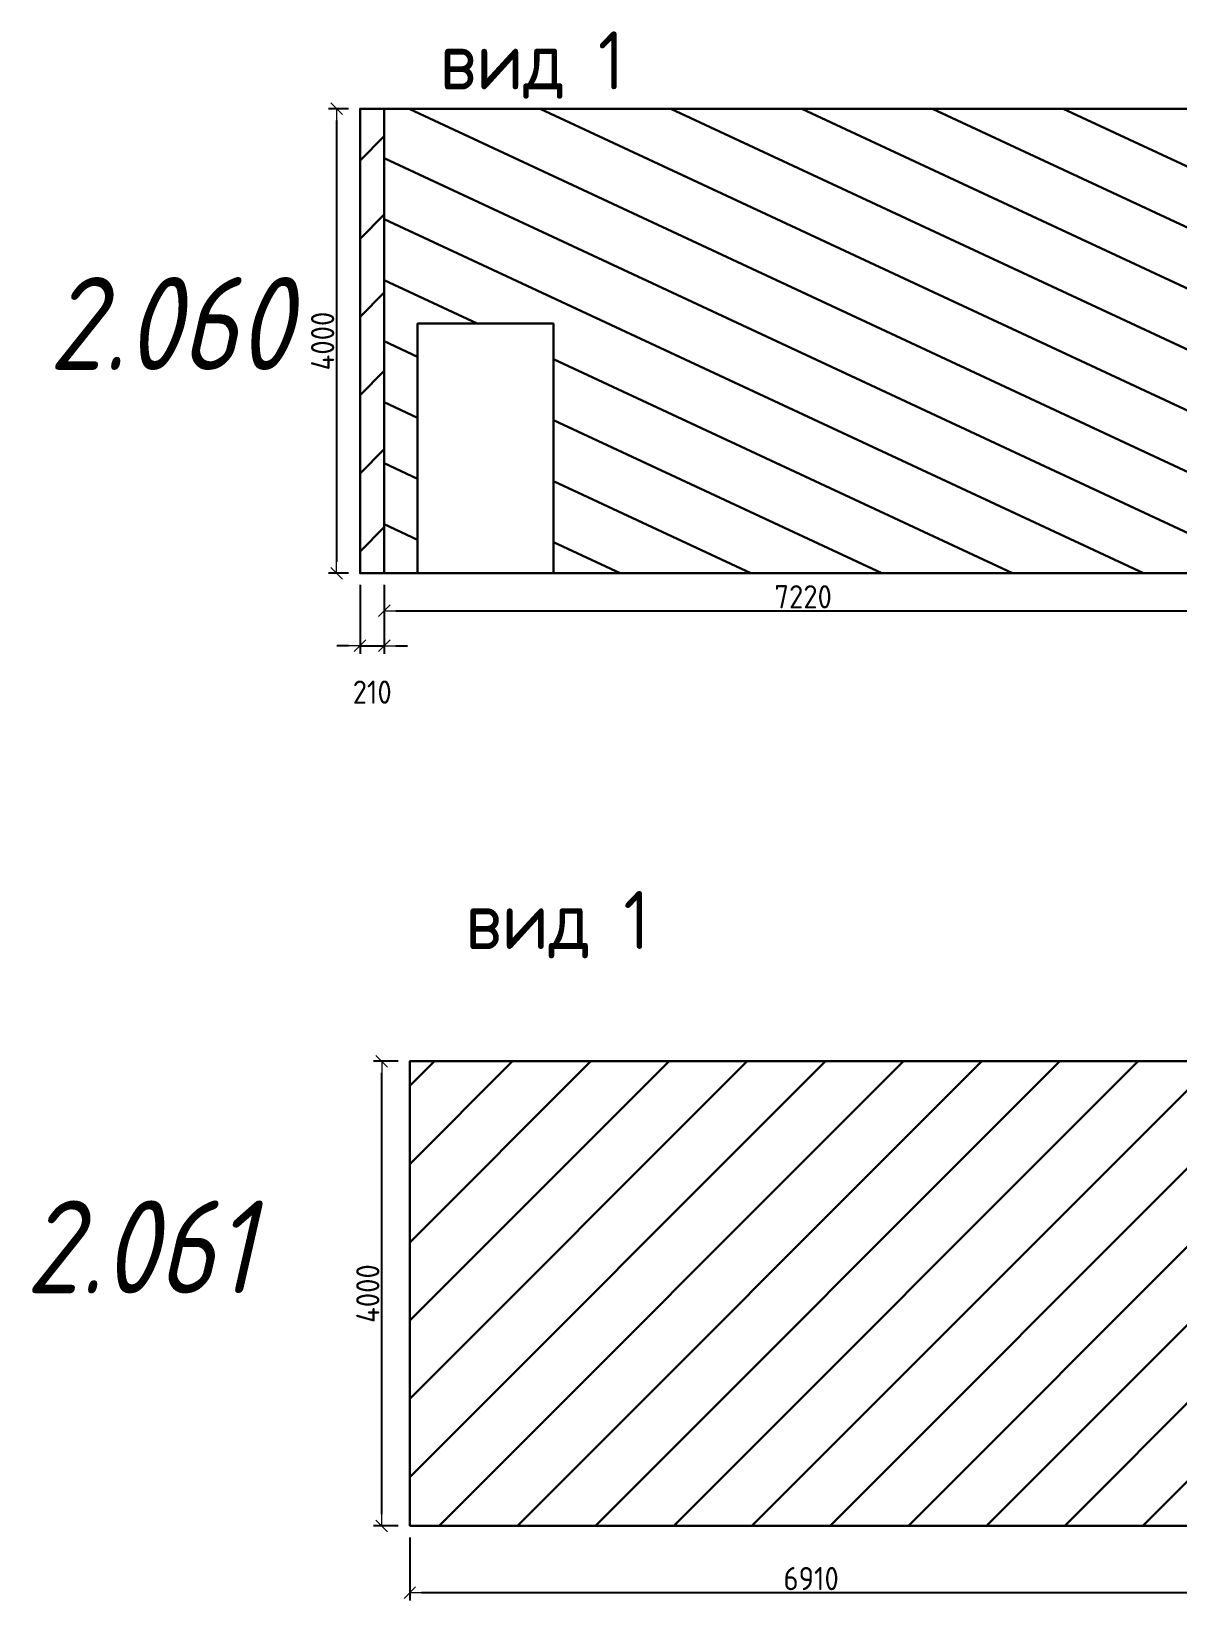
# Model space of a CAD drawing. Header units: millimetres. Extents: x -213536 to 1564669, y -45299 to 942238.
# Drawn here: x -85230 to -75356, y 126430 to 139942 of the extents above; entities that cross this region are included whole.
import ezdxf

# ---------------------------------------------------------------- set-up
doc = ezdxf.new("R2010")
doc.units = ezdxf.units.MM
for name, color, linetype, lineweight in [('Марки помещений', 7, 'Continuous', 9), ('Основные линии', 7, 'Continuous', 30), ('Размеры', 7, 'Continuous', 15)]:
    doc.layers.add(name, color=color, linetype=linetype, lineweight=lineweight)
doc.styles.add('ISOCPEUR_I_2', font='isocpeui.ttf', dxfattribs={"width": 0.85, "height": 2.3})
doc.styles.add('СПДС', font='isocpeur.ttf', dxfattribs={"width": 0.9})
doc.dimstyles.new('Размера А3', dxfattribs={"dimtxt": 200, "dimasz": 100, "dimexe": 70, "dimexo": 100, "dimgap": 20, "dimtad": 1, "dimdec": 0, "dimrnd": 10, "dimzin": 0, "dimdsep": 46, "dimtxsty": 'СПДС', "dimblk": 'ARROWHEAD_6', "dimcen": 1, "dimclrd": 256, "dimclre": 256, "dimclrt": 256, "dimazin": 0, "dimtfac": 1, "dimtdec": 0, "dimtmove": 2, "dimatfit": 3, "dimfxl": 1, "dimtolj": 1, "dimtzin": 0, "dimarcsym": 0})

# ---------------------------------------------------------------- blocks, each defined once
blk = doc.blocks.new('ARROWHEAD_6')
at = {"color": 0, "linetype": 'Continuous'}
for p, q in [((0, 0), (-1, 0)), ((-0.5, -0.5), (0.5, 0.5))]:
    blk.add_line(p, q, dxfattribs=at)
blk = doc.blocks.new('*D699')
at = {"layer": 'Defpoints', "color": 0, "lineweight": 50, "transparency": 16777216}
for p in [(-82212, 131074), (-81970, 131074), (-81970, 127074)]:
    blk.add_point(p, dxfattribs=at)
at = {"layer": 'Размеры', "lineweight": -2, "transparency": 16777216}
for p, q in [((-82070, 131074), (-82282, 131074)), ((-82212, 127174), (-82212, 130974)), ((-82070, 127074), (-82282, 127074))]:
    blk.add_line(p, q, dxfattribs=at)
at = {"layer": 'Размеры', "lineweight": -2, "transparency": 16777216, "xscale": 100, "yscale": 100, "zscale": 100}
for p, rotation in [((-82212, 131074), 90), ((-82212, 127074), 270)]:
    blk.add_blockref('ARROWHEAD_6', p, dxfattribs=dict(at, rotation=rotation))
at = {"layer": 'Размеры', "lineweight": 25, "transparency": 16777216, "insert": (-82332, 129074), "char_height": 200, "attachment_point": 5, "rotation": 90, "style": 'СПДС'}
blk.add_mtext('\\A1;4000', dxfattribs=at)
blk = doc.blocks.new('*D700')
at = {"layer": 'Defpoints', "color": 0, "lineweight": 50, "transparency": 16777216}
for p in [(-81970, 127074), (-75056, 127084), (-75056, 126500)]:
    blk.add_point(p, dxfattribs=at)
at = {"layer": 'Размеры', "lineweight": -2, "transparency": 16777216}
for p, q in [((-81970, 126974), (-81970, 126430)), ((-75056, 126984), (-75056, 126430)), ((-81870, 126500), (-75156, 126500))]:
    blk.add_line(p, q, dxfattribs=at)
at = {"layer": 'Размеры', "lineweight": -2, "transparency": 16777216, "xscale": 100, "yscale": 100, "zscale": 100, "rotation": 180}
blk.add_blockref('ARROWHEAD_6', (-81970, 126500), dxfattribs=at)
at = {"layer": 'Размеры', "lineweight": -2, "transparency": 16777216, "xscale": 100, "yscale": 100, "zscale": 100}
blk.add_blockref('ARROWHEAD_6', (-75056, 126500), dxfattribs=at)
at = {"layer": 'Размеры', "lineweight": 25, "transparency": 16777216, "insert": (-78513, 126620), "char_height": 200, "attachment_point": 5, "style": 'СПДС'}
blk.add_mtext('\\A1;6910', dxfattribs=at)
blk = doc.blocks.new('*D749')
at = {"layer": 'Defpoints', "color": 0, "lineweight": 50, "transparency": 16777216}
for p in [(-82399, 139276), (-82601, 135276), (-82399, 135276)]:
    blk.add_point(p, dxfattribs=at)
at = {"layer": 'Размеры', "lineweight": -2, "transparency": 16777216}
for p, q in [((-82499, 139276), (-82671, 139276)), ((-82601, 139176), (-82601, 135376)), ((-82499, 135276), (-82671, 135276))]:
    blk.add_line(p, q, dxfattribs=at)
at = {"layer": 'Размеры', "lineweight": -2, "transparency": 16777216, "xscale": 100, "yscale": 100, "zscale": 100}
for p, rotation in [((-82601, 139276), 90), ((-82601, 135276), 270)]:
    blk.add_blockref('ARROWHEAD_6', p, dxfattribs=dict(at, rotation=rotation))
at = {"layer": 'Размеры', "lineweight": 25, "transparency": 16777216, "insert": (-82721, 137276), "char_height": 200, "attachment_point": 5, "rotation": 90, "style": 'СПДС'}
blk.add_mtext('\\A1;4000', dxfattribs=at)
blk = doc.blocks.new('*D750')
at = {"layer": 'Defpoints', "color": 0, "lineweight": 50, "transparency": 16777216}
for p in [(-82399, 135276), (-82190, 135276), (-82190, 134653)]:
    blk.add_point(p, dxfattribs=at)
at = {"layer": 'Размеры', "lineweight": -2, "transparency": 16777216}
for p, q in [((-82399, 135176), (-82399, 134583)), ((-82190, 135176), (-82190, 134583)), ((-82499, 134653), (-82599, 134653)), ((-82399, 134653), (-82190, 134653)), ((-82090, 134653), (-81990, 134653))]:
    blk.add_line(p, q, dxfattribs=at)
at = {"layer": 'Размеры', "lineweight": -2, "transparency": 16777216, "xscale": 100, "yscale": 100, "zscale": 100}
blk.add_blockref('ARROWHEAD_6', (-82399, 134653), dxfattribs=at)
at = {"layer": 'Размеры', "lineweight": -2, "transparency": 16777216, "xscale": 100, "yscale": 100, "zscale": 100, "rotation": 180}
blk.add_blockref('ARROWHEAD_6', (-82190, 134653), dxfattribs=at)
at = {"layer": 'Размеры', "lineweight": 25, "transparency": 16777216, "insert": (-82294, 134253), "char_height": 200, "attachment_point": 5, "style": 'СПДС'}
blk.add_mtext('\\A1;210', dxfattribs=at)
blk = doc.blocks.new('*D751')
at = {"layer": 'Defpoints', "color": 0, "lineweight": 50, "transparency": 16777216}
for p in [(-82190, 135276), (-74975, 135276), (-74975, 134954)]:
    blk.add_point(p, dxfattribs=at)
at = {"layer": 'Размеры', "lineweight": -2, "transparency": 16777216}
for p, q in [((-82190, 135176), (-82190, 134884)), ((-74975, 135176), (-74975, 134884)), ((-82090, 134954), (-75075, 134954))]:
    blk.add_line(p, q, dxfattribs=at)
at = {"layer": 'Размеры', "lineweight": -2, "transparency": 16777216, "xscale": 100, "yscale": 100, "zscale": 100, "rotation": 180}
blk.add_blockref('ARROWHEAD_6', (-82190, 134954), dxfattribs=at)
at = {"layer": 'Размеры', "lineweight": -2, "transparency": 16777216, "xscale": 100, "yscale": 100, "zscale": 100}
blk.add_blockref('ARROWHEAD_6', (-74975, 134954), dxfattribs=at)
at = {"layer": 'Размеры', "lineweight": 25, "transparency": 16777216, "insert": (-78582, 135074), "char_height": 200, "attachment_point": 5, "style": 'СПДС'}
blk.add_mtext('\\A1;7220', dxfattribs=at)

msp = doc.modelspace()

# ---------------------------------------------------------------- hatches: boundary and pattern name
at = {"lineweight": 30}
h = msp.add_hatch(dxfattribs=at)
h.set_pattern_fill('ANSI31', color=2, scale=150)
h.set_pattern_definition([(45, (-42577.9, 16333.42), (-336.7596, 336.7596), [])])
h.paths.add_polyline_path([(-82189.8, 139276.4), (-82398.7, 139276.4), (-82398.7, 135276.4), (-82189.8, 135276.4)])
h.paths.add_polyline_path([(-73634.4, 138876.4), (-73994.4, 138876.4), (-73994.4, 135276.4), (-73634.4, 135276.4)])
h.paths.add_polyline_path([(-62149.8, 139276.4), (-64199.8, 139276.4), (-64199.8, 135276.4), (-62149.8, 135276.4)])
h.paths.add_polyline_path([(-61679.8, 139276.4), (-61899.8, 139276.4), (-61899.8, 135276.4), (-61679.8, 135276.4)])
h.paths.add_polyline_path([(-61899.8, 139276.4), (-62149.8, 139276.4), (-62149.8, 135276.4), (-61899.8, 135276.4)])
h.paths.add_polyline_path([(-58080.2, 139276.4), (-61679.8, 139276.4), (-61679.8, 138676.4), (-58080.2, 138676.4)])
h.paths.add_polyline_path([(-58080.2, 135976.4), (-61679.8, 135976.4), (-61679.8, 135276.4), (-58080.2, 135276.4)])
h.paths.add_polyline_path([(-57030.2, 138876.4), (-57530.2, 138876.4), (-57530.2, 135276.4), (-57030.2, 135276.4)])
h = msp.add_hatch(dxfattribs=at)
h.set_pattern_fill('ANSI31', color=4, scale=150, angle=110)
h.set_pattern_definition([(155, (-42577.9, 16333.42), (-201.272, -431.629), [])])
h.paths.add_polyline_path([(-60283.7, 138676.4), (-61679.8, 138676.4), (-61679.8, 135976.4), (-60283.7, 135976.4)])
h.paths.add_polyline_path([(-58080.2, 138676.4), (-58443.7, 138676.4), (-58443.7, 135976.4), (-58080.2, 135976.4)])
h.paths.add_polyline_path([(-74974.8, 139276.4), (-82189.8, 139276.4), (-82189.8, 135276.4), (-81902.8, 135276.4), (-81902.8, 137426.4), (-80732.8, 137426.4), (-80732.8, 135276.4), (-74974.8, 135276.4)])
h.paths.add_polyline_path([(-74524.4, 138876.4), (-74524.4, 139276.4), (-74974.8, 139276.4), (-74974.8, 135276.4), (-74524.4, 135276.4)])
h.paths.add_polyline_path([(-73994.4, 138876.4), (-74524.4, 138876.4), (-74524.4, 135276.4), (-73994.4, 135276.4)])
h.paths.add_polyline_path([(-71494.8, 139266.4), (-73634.4, 139266.4), (-73634.4, 135266.4), (-71494.8, 135266.4)])
h.paths.add_polyline_path([(-73084.5, 138478.3), (-72452.9, 138478.3), (-72452.9, 138081.9), (-73084.5, 138081.9)], flags=16)
h.paths.add_polyline_path([(-72154.4, 137376.4), (-72154.4, 135276.4), (-73334.4, 135276.4), (-73334.4, 137376.4)], flags=16)
h.paths.add_polyline_path([(-70879.8, 139276.4), (-71484.8, 139276.4), (-71484.8, 135276.4), (-70879.8, 135276.4)])
h.paths.add_polyline_path([(-69349.8, 139276.4), (-70879.8, 139276.4), (-70879.8, 135276.4), (-69349.8, 135276.4)])
h.paths.add_polyline_path([(-64679.8, 139276.4), (-69349.8, 139276.4), (-69349.8, 135276.4), (-64679.8, 135276.4)])
h.paths.add_polyline_path([(-64199.8, 139276.4), (-64679.8, 139276.4), (-64679.8, 135276.4), (-64199.8, 135276.4)])
h = msp.add_hatch(dxfattribs=at)
h.set_pattern_fill('ANSI31', color=2, scale=150)
h.paths.add_polyline_path([(-75066.1, 131074.2), (-81970.5, 131074.2), (-81970.5, 127074.2), (-75066.1, 127074.2)])
h.paths.add_polyline_path([(-71555.5, 130684), (-71855.5, 130684), (-71855.5, 127084), (-71555.5, 127084)])
h.paths.add_polyline_path([(-67665.5, 130684), (-67965.5, 130684), (-67965.5, 127084), (-67665.5, 127084)])
h.paths.add_polyline_path([(-49980.4, 130684), (-50310.7, 130684), (-50310.7, 127084), (-49980.4, 127084)])
h.paths.add_polyline_path([(-49565.4, 130684), (-49980.4, 130684), (-49980.4, 127084), (-49565.4, 127084)])
h.paths.add_polyline_path([(-37795.4, 131084), (-39995.4, 131084), (-39995.4, 130484), (-37795.4, 130484), (-37795.4, 130684)])
h.paths.add_polyline_path([(-37795.4, 127784), (-39995.4, 127784), (-39995.4, 127084), (-37795.4, 127084)])
h.paths.add_polyline_path([(-37545.4, 130684), (-37795.4, 130684), (-37795.4, 130484), (-37795.4, 127784), (-37795.4, 127084), (-37545.4, 127084)])
h.paths.add_polyline_path([(-37045.4, 130684), (-37545.4, 130684), (-37545.4, 127084), (-37045.4, 127084)])
h.paths.add_polyline_path([(-30826.4, 131084), (-36470.4, 131084), (-36470.4, 130484), (-30826.4, 130484)])
h.paths.add_polyline_path([(-30826.4, 127784), (-36470.4, 127784), (-36470.4, 127084), (-30826.4, 127084)])
h.paths.add_polyline_path([(-29726.4, 130684), (-30226.4, 130684), (-30226.4, 127084), (-29726.4, 127084)])
h.paths.add_polyline_path([(-26606.4, 127784), (-29126.4, 127784), (-29126.4, 127084), (-26606.4, 127084)])
h.paths.add_polyline_path([(-26606.4, 131084), (-29126.4, 131084), (-29126.4, 130484), (-26606.4, 130484)])
h.paths.add_polyline_path([(-25506.4, 130684), (-26006.4, 130684), (-26006.4, 127084), (-25506.4, 127084)])
h.paths.add_polyline_path([(-25256.4, 130684), (-25506.4, 130684), (-25506.4, 127084), (-25256.4, 127084)])
h.paths.add_polyline_path([(-19776.4, 127784), (-25256.4, 127784), (-25256.4, 127084), (-19776.4, 127084)])
h.paths.add_polyline_path([(-19776.4, 131084), (-25256.4, 131084), (-25256.4, 130484), (-19776.4, 130484), (-19776.4, 130684)])
h.paths.add_polyline_path([(-19526.4, 130684), (-19776.4, 130684), (-19776.4, 127084), (-19526.4, 127084)])
h.paths.add_polyline_path([(-19026.4, 130684), (-19526.4, 130684), (-19526.4, 127084), (-19026.4, 127084)])
h.paths.add_polyline_path([(-15921.1, 127784), (-18426.4, 127784), (-18426.4, 127084), (-15921.1, 127084)])
h.paths.add_polyline_path([(-15921.1, 131084), (-18426.4, 131084), (-18426.4, 130484), (-15921.1, 130484)])
h.paths.add_polyline_path([(-14821.1, 130684), (-15321.1, 130684), (-15321.1, 127084), (-14821.1, 127084)])
h.paths.add_polyline_path([(-14571.1, 130684), (-14821.1, 130684), (-14821.1, 127084), (-14571.1, 127084)])
h.paths.add_polyline_path([(-12071.1, 131084), (-14571.1, 131084), (-14571.1, 130484), (-12071.1, 130484)])
h.paths.add_polyline_path([(-12071.1, 127784), (-14571.1, 127784), (-14571.1, 127084), (-12071.1, 127084)])

# ---------------------------------------------------------------- linework, layer by layer
at = {"color": 2, "lineweight": 30}
for points in [[(-82189.8, 135276.4), (-82189.8, 139276.4), (-82398.7, 139276.4), (-82398.7, 135276.4)], [(-81970.5, 127074.2), (-75066.1, 127074.2), (-75066.1, 131074.2), (-81970.5, 131074.2)]]:
    msp.add_lwpolyline(points, close=True, dxfattribs=at)
at = {"color": 4, "lineweight": 30}
for points in [[(-82189.8, 135276.4), (-74974.8, 135276.4), (-74974.8, 139276.4), (-82189.8, 139276.4)], [(-80732.8, 135276.4), (-81902.8, 135276.4), (-81902.8, 137426.4), (-80732.8, 137426.4)]]:
    msp.add_lwpolyline(points, close=True, dxfattribs=at)

# ---------------------------------------------------------------- texts
at = {"layer": 'Марки помещений', "char_height": 800, "width": 3270.885, "attachment_point": 1, "style": 'ISOCPEUR_I_2'}
for s, insert in [('2.060', (-85080.7, 137827)), ('2.061', (-85279.3, 129875.9))]:
    msp.add_mtext(s, dxfattribs=dict(at, insert=insert))
at = {"layer": 'Основные линии', "char_height": 500, "attachment_point": 1, "style": 'СПДС'}
for insert in [(-81712.6, 139942.4), (-81493.3, 132540.5)]:
    msp.add_mtext_dynamic_manual_height_columns('вид 1', width=3371.815, gutter_width=1678.4, heights=[0], dxfattribs=dict(at, insert=insert))

# ---------------------------------------------------------------- dimensions: what is measured, and where the dimension line sits
at = {"layer": 'Размеры', "lineweight": 25}
for base, p1, p2, picture, middle in [((-82601.2, 135276.4), (-82398.7, 139276.4), (-82398.7, 135276.4), '*D749', (-82721.2, 137276.4)), ((-82212, 131074.2), (-81970.5, 127074.2), (-81970.5, 131074.2), '*D699', (-82332, 129074.2))]:
    dim = msp.add_linear_dim(base=base, p1=p1, p2=p2, angle=90, dimstyle='Размера А3', dxfattribs=at)
    dim.commit()
    dim.dimension.update_dxf_attribs({"geometry": picture, "text_midpoint": middle})
for base, p1, p2, picture, middle in [((-82189.8, 134652.8), (-82398.7, 135276.4), (-82189.8, 135276.4), '*D750', (-82294.3, 134252.8)), ((-74974.8, 134954.4), (-82189.8, 135276.4), (-74974.8, 135276.4), '*D751', (-78582.3, 135074.4)), ((-75056.3, 126500.4), (-81970.5, 127074.2), (-75056.3, 127084), '*D700', (-78513.4, 126620.4))]:
    dim = msp.add_linear_dim(base=base, p1=p1, p2=p2, dimstyle='Размера А3', dxfattribs=at)
    dim.commit()
    dim.dimension.update_dxf_attribs({"geometry": picture, "text_midpoint": middle})

doc.saveas('drawing.dxf')
